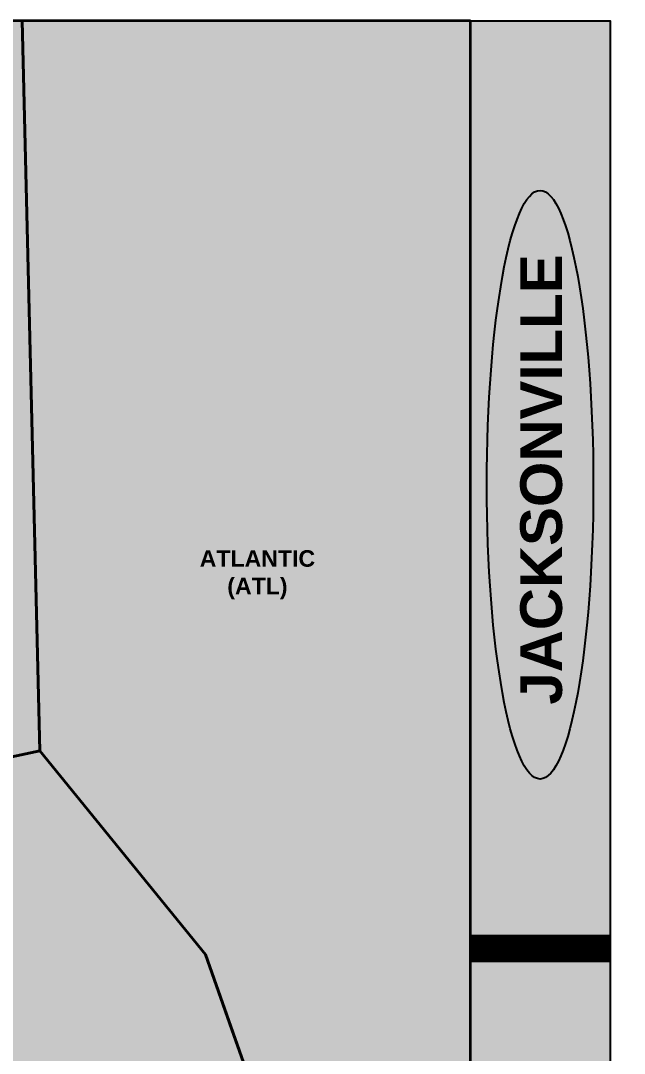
# Model space of a CAD drawing. Extents: x 472.3 to 496.5, y 396.9 to 416.9.
# Drawn here: x 492.2 to 496.54, y 409.45 to 416.87 of the extents above; entities that cross this region are included whole.
import ezdxf

# ---------------------------------------------------------------- set-up
doc = ezdxf.new("R2010")
doc.units = 0
doc.header["$MEASUREMENT"] = 0

msp = doc.modelspace()

# ---------------------------------------------------------------- hatches: boundary and pattern name
at = {"linetype": 'Continuous', "true_color": 0x000000}
h = msp.add_hatch(color=18, dxfattribs=at)
h.dxf.hatch_style = 1
h.paths.add_polyline_path([(473.4458, 416.87), (472.4393, 416.87), (472.4393, 410.2033), (473.4458, 410.2033)])
edge = h.paths.add_edge_path(flags=16)
edge.add_ellipse((472.9509, 413.5366), major_axis=(0, 2.115), ratio=0.180976, start_angle=0, end_angle=360)
h.paths.add_polyline_path([(496.4393, 416.87), (495.4327, 416.87), (495.4327, 410.2033), (496.4393, 410.2033)])
h.paths.add_polyline_path([(496.4393, 410.2033), (495.4327, 410.2033), (495.4327, 403.5366), (496.4393, 403.5366)])
h.paths.add_polyline_path([(473.4458, 410.2033), (472.4393, 410.2033), (472.4393, 403.5366), (473.4458, 403.5366)])
h.paths.add_polyline_path([(473.4458, 403.5366), (472.4393, 403.5366), (472.4393, 396.87), (473.4458, 396.87)])
h.paths.add_polyline_path([(496.4393, 403.5366), (495.4327, 403.5366), (495.4327, 396.87), (496.4393, 396.87)])
at = {"linetype": 'Continuous', "true_color": 0xadddf7}
h = msp.add_hatch(color=141, dxfattribs=at)
h.dxf.hatch_style = 1
h.paths.add_polyline_path([(472.4393, 416.87), (496.4393, 416.87), (496.4393, 396.87), (472.4393, 396.87)])
at = {"linetype": 'Continuous', "true_color": 0x3187d3}
h = msp.add_hatch(color=142, dxfattribs=at)
h.dxf.hatch_style = 1
edge = h.paths.add_edge_path()
edge.add_ellipse((495.934, 413.5366), major_axis=(0, 2.115), ratio=0.180976, start_angle=0, end_angle=360)

# ---------------------------------------------------------------- linework, layer by layer
at = {"color": 18, "linetype": 'Continuous', "true_color": 0x000000}
msp.add_line((495.4327, 416.87), (495.4327, 396.87), dxfattribs=at)
for points in [[(472.4393, 396.87), (472.4393, 416.87), (496.4393, 416.87), (496.4393, 396.87)], [(472.4393, 416.87), (496.4393, 416.87), (496.4393, 396.87), (472.4393, 396.87)]]:
    msp.add_lwpolyline(points, close=True, dxfattribs=at)
at = {"color": 18, "linetype": 'Continuous', "lineweight": 35, "true_color": 0x000000, "flags": 128}
for points in [[(491.1489, 411.3711), (492.3351, 411.6242), (492.2085, 416.87), (492.2085, 416.87), (490.4007, 416.8712)], [(493.7999, 409.3856), (493.7168, 409.6223), (493.5273, 410.1619), (492.3351, 411.6242), (492.3351, 411.6242), (491.1489, 411.3711), (491.2558, 411.1004), (491.3114, 410.963), (491.3665, 410.8291), (491.4331, 410.6714), (491.518, 410.4811), (491.5676, 410.3748), (491.6658, 410.1742), (491.7486, 410.0146), (491.9206, 409.701), (492.0743, 409.4358)]]:
    msp.add_lwpolyline(points, dxfattribs=at)
msp.add_lwpolyline([(495.4327, 416.87), (492.2085, 416.87), (492.3351, 411.6242), (493.5273, 410.1619), (493.7999, 409.3856), (493.9017, 406.9083), (494.8448, 406.7691), (495.4327, 406.7268), (495.4327, 416.87)], close=True, dxfattribs=at)
at = {"color": 9, "linetype": 'Continuous', "true_color": 0xd7c2ac, "const_width": 0.2, "flags": 128}
msp.add_lwpolyline([(496.4403, 410.2033), (495.4327, 410.2033)], dxfattribs=at)
at = {"color": 18, "linetype": 'Continuous', "true_color": 0x000000}
msp.add_ellipse((495.934, 413.5366), major_axis=(0, 2.115), ratio=0.180976, dxfattribs=at)

# ---------------------------------------------------------------- texts
at = {"color": 18, "linetype": 'Continuous', "true_color": 0x000000, "insert": (495.7916, 411.9557), "char_height": 0.3, "attachment_point": 1, "rotation": 90}
msp.add_mtext_dynamic_manual_height_columns('{\\fArial|b1|i0|c0|p34;JACKSONVILLE}', width=3.753465, gutter_width=1, heights=[0], dxfattribs=at)
at = {"color": 18, "linetype": 'Continuous', "true_color": 0x000000, "insert": (493.4836, 413.066), "char_height": 0.118869, "attachment_point": 1}
msp.add_mtext_dynamic_manual_height_columns('\\pxqc;{\\fArial|b1|i0|c0|p34;ATLANTIC\\P(ATL)}', width=0.834527, gutter_width=0.0396, heights=[0], dxfattribs=at)

doc.saveas('drawing.dxf')
